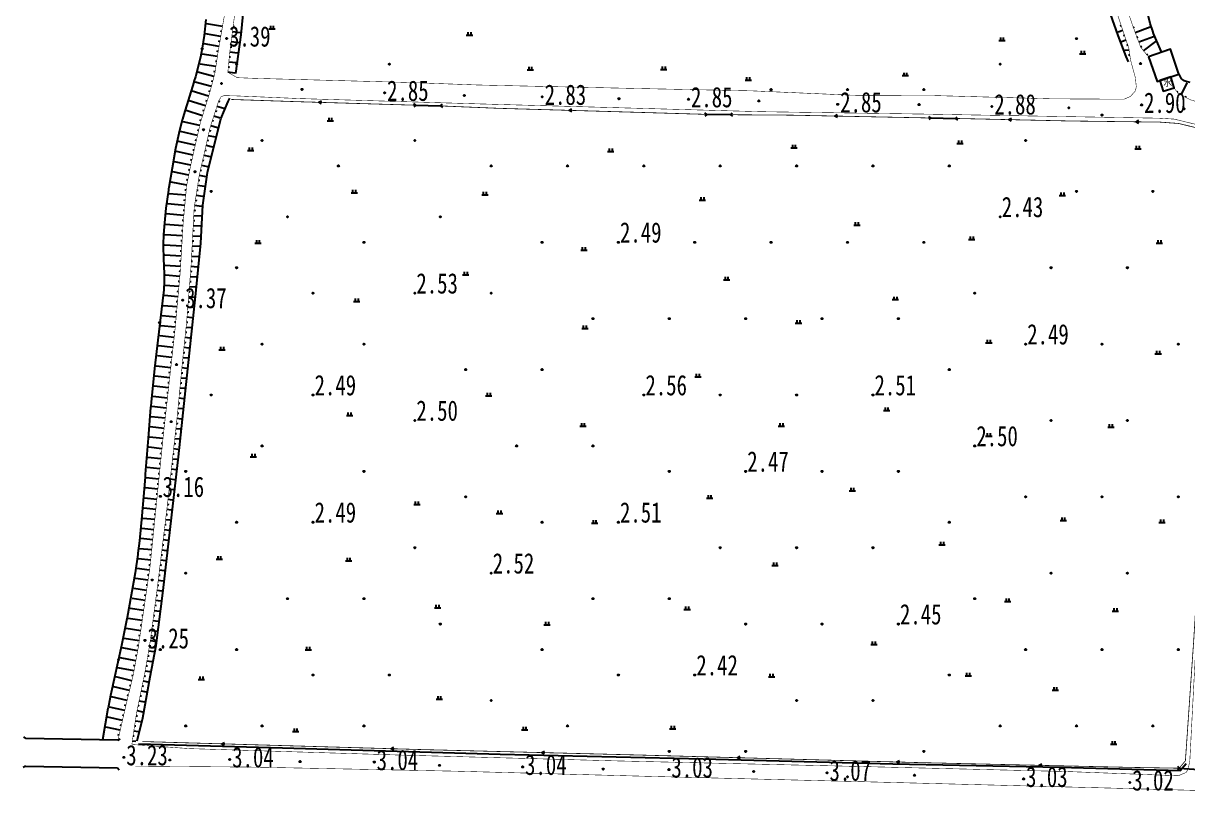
# Model space of a CAD drawing. Header units: metres. Extents: x 494039 to 619385, y 3351420 to 3402703.
# Drawn here: x 517733.1 to 517961.8, y 3366727.3 to 3366882.9 of the extents above; entities that cross this region are included whole.
import ezdxf
from ezdxf.enums import TextEntityAlignment as Align

# ---------------------------------------------------------------- set-up
doc = ezdxf.new("R2010")
doc.units = ezdxf.units.M
for name, pattern in [('2180', [0]), ('4430', [0]), ('8522', [0])]:
    doc.linetypes.add(name, pattern=pattern)
for name, color, linetype in [('210100', 130, 'Continuous'), ('220200', 130, 'Continuous'), ('220900', 130, '2180'), ('261302', 130, 'Continuous'), ('310300', 8, 'Continuous'), ('420500', 8, 'Continuous'), ('450300', 8, 'Continuous'), ('720100', 8, 'Continuous'), ('751003', 8, '4430'), ('760101', 8, 'Continuous'), ('760202', 8, '8522'), ('810302', 8, 'Continuous')]:
    doc.layers.add(name, color=color, linetype=linetype)

# ---------------------------------------------------------------- blocks, each defined once
blk = doc.blocks.new('vm')
at = {"linetype": 'Continuous'}
for p, q in [((1.25, 0), (-1.25, 0)), ((-0.5, 0), (-0.5, 1.3)), ((0.5, 1.3), (0.5, 0))]:
    blk.add_line(p, q, dxfattribs=at)
blk = doc.blocks.new('y12')
blk.add_text('水', height=2.5).set_placement((-1.65, -0.8))
blk = doc.blocks.new('zy')
at = {"layer": '261302', "flags": 128}
blk.add_lwpolyline([(-1.04, 0.6), (0, 0), (0, 0), (-1.04, -0.6)], dxfattribs=at)
blk = doc.blocks.new('p_point')
for radius in [0.25, 0.2, 0.15, 0.1, 0.05]:
    blk.add_circle((0, 0), radius)
blk.add_point((0, 0))
blk = doc.blocks.new('1-1&1-2&1-5')
at = {"layer": '210100', "color": 130, "flags": 128}
for points, elevation in [([(517956.73, 3366877.24), (517956.69, 3366877.32), (517955.67, 3366879.57), (517955.13, 3366880.92), (517954.98, 3366881.35), (517954.95, 3366881.43), (517954.9, 3366881.55), (517954.48, 3366882.9), (517953.92, 3366885.01)], 1.65), ([(517768.93, 3366883.67), (517768.58, 3366880.51), (517768.22, 3366878.06), (517768.03, 3366877.02), (517767.96, 3366876.67), (517767.93, 3366876.57), (517767.5, 3366874.69), (517766.88, 3366872.41), (517766.6, 3366871.49), (517766.56, 3366871.33), (517764.59, 3366865.02), (517764.33, 3366864.11), (517764.29, 3366863.96), (517764.22, 3366863.7), (517763.63, 3366861.28), (517763, 3366858.3), (517762.3, 3366854.49), (517761.67, 3366850.66), (517761.62, 3366850.39), (517761.59, 3366850.17), (517761.1, 3366846.6), (517760.78, 3366843.7), (517760.61, 3366841.46), (517760.56, 3366839.44), (517760.56, 3366839.22), (517760.56, 3366839.08), (517760.64, 3366836.73), (517760.77, 3366833.7), (517760.77, 3366832.46), (517760.77, 3366832.32), (517760.76, 3366832.24), (517760.65, 3366830.55), (517760.41, 3366828.39), (517760.4, 3366828.31), (517760.35, 3366827.89), (517758.87, 3366815.12), (517758.18, 3366808.53), (517758.1, 3366807.71), (517758.08, 3366807.43), (517757.58, 3366801.43), (517757.04, 3366794.33), (517757.02, 3366794.06), (517757, 3366793.75), (517756.35, 3366786.15), (517755.87, 3366781.29), (517755.58, 3366778.86), (517755.55, 3366778.6), (517755.02, 3366774.97), (517754.29, 3366770.58), (517753.49, 3366766.2), (517753.44, 3366765.94), (517753.37, 3366765.59), (517752.34, 3366760.69), (517750.23, 3366750.9), (517749.8, 3366748.8), (517749.74, 3366748.45), (517749.71, 3366748.32), (517748.6, 3366742.14)], 1.65), ([(517960.11, 3366872.94), (517958.43, 3366877.83), (517956.73, 3366877.24)], 1.65), ([(517962.3, 3366871.29), (517961.75, 3366871.44), (517961.72, 3366871.45), (517961.13, 3366871.62), (517960.86, 3366871.78), (517960.84, 3366871.79), (517960.84, 3366871.79), (517960.82, 3366871.81), (517960.62, 3366872.02), (517960.4, 3366872.4), (517960.12, 3366872.92), (517960.11, 3366872.94)], 1.84)]:
    blk.add_lwpolyline(points, dxfattribs=dict(at, elevation=elevation))
at = {"layer": '210100', "color": 130, "elevation": 4.37, "flags": 128}
blk.add_lwpolyline([(517956.35, 3366871.66), (517957.02, 3366869.59), (517959.16, 3366870.22), (517958.48, 3366872.38)], close=True, dxfattribs=at)
at = {"layer": '220200', "color": 130, "const_width": 0.15, "flags": 128}
for points, elevation in [([(517810.17, 3366866.83), (517786.72, 3366867.53), (517773.91, 3366867.96)], 2.99), ([(517867.34, 3366865.03), (517848.75, 3366865.58), (517826.44, 3366866.22), (517815.04, 3366866.69)], 2.94), ([(517911.37, 3366864.32), (517883.67, 3366864.88), (517871.98, 3366864.96)], 2.94), ([(517961.37, 3366738.04), (517962.99, 3366761.51), (517965.24, 3366798.24), (517967.34, 3366830.88), (517969.33, 3366860.98), (517960.06, 3366863.24), (517956.37, 3366863.51), (517938.79, 3366863.73), (517916.19, 3366864.23)], 2.99), ([(517961.37, 3366738.04), (517960.4, 3366736.9), (517960.21, 3366736.59), (517950.32, 3366736.76), (517909.7, 3366737.68), (517853.79, 3366739.19), (517811.48, 3366740.25), (517756.47, 3366741.83)], 2.81)]:
    blk.add_lwpolyline(points, dxfattribs=dict(at, elevation=elevation))
at = {"layer": '220900', "color": 130, "linetype": 'Continuous', "flags": 128}
for points, elevation in [([(517810.17, 3366866.83), (517809.78, 3366866.52)], 2.99), ([(517810.17, 3366866.83), (517809.79, 3366867.16)], 2.99), ([(517815.04, 3366866.69), (517815.4, 3366867.04)], 2.99), ([(517815.04, 3366866.69), (517815.41, 3366866.36)], 2.99), ([(517867.34, 3366865.03), (517866.95, 3366865.34)], 2.94), ([(517871.98, 3366864.96), (517872.34, 3366865.31)], 2.94), ([(517867.34, 3366865.03), (517866.99, 3366864.67)], 2.94), ([(517871.98, 3366864.96), (517872.37, 3366864.65)], 2.94), ([(517911.37, 3366864.32), (517910.98, 3366864.64)], 2.94), ([(517911.37, 3366864.32), (517910.98, 3366864)], 2.94), ([(517916.19, 3366864.23), (517916.55, 3366864.58)], 2.94), ([(517916.19, 3366864.23), (517916.57, 3366863.9)], 2.94), ([(517960.21, 3366736.59), (517959.82, 3366736.28)], 2.81), ([(517960.21, 3366736.59), (517959.87, 3366736.95)], 2.81)]:
    blk.add_lwpolyline(points, dxfattribs=dict(at, elevation=elevation))
at = {"layer": '220900', "color": 130, "flags": 128}
for points, elevation in [([(517810.17, 3366866.83), (517815.04, 3366866.69)], 2.99), ([(517871.98, 3366864.96), (517867.34, 3366865.03)], 2.94), ([(517911.37, 3366864.32), (517916.19, 3366864.23)], 2.94), ([(517960.21, 3366736.59), (517966.78, 3366736.17)], 2.81)]:
    blk.add_lwpolyline(points, dxfattribs=dict(at, elevation=elevation))
at = {"layer": '310300', "color": 8, "elevation": 6.91, "flags": 128}
blk.add_lwpolyline([(517954.11, 3366876.34), (517955.79, 3366871.46), (517960.11, 3366872.94), (517958.43, 3366877.83)], close=True, dxfattribs=at)
at = {"layer": '420500', "color": 8, "const_width": 0.1, "flags": 128}
for points, elevation in [([(517822.48, 3366870.8), (517852.97, 3366870.13), (517876.24, 3366869.65), (517896.06, 3366868.79), (517911.85, 3366868.73), (517934.95, 3366868.09), (517945.13, 3366868.03), (517949.36, 3366868.03), (517950.57, 3366868.55), (517951.54, 3366869.64), (517951.72, 3366870.44), (517951.55, 3366872.22), (517950.59, 3366875.69)], 3.19), ([(517773.25, 3366873.3), (517775.11, 3366872.24), (517778.52, 3366872.11), (517808.02, 3366871.32), (517822.48, 3366870.8)], 3.47), ([(517822.62, 3366867.09), (517787.51, 3366868.13), (517774.43, 3366868.68), (517772.44, 3366868.7), (517771.92, 3366868.48)], 3.32), ([(517938.38, 3366735.93), (517959.97, 3366735.11), (517961.5, 3366735.76), (517961.9, 3366736.37), (517962.24, 3366738.11), (517963.45, 3366761.26), (517965.99, 3366795.7), (517968.85, 3366840.41), (517970.2, 3366860.49), (517970.1, 3366861.34), (517966.7, 3366862.26), (517959.18, 3366864.1), (517956.15, 3366864.28), (517934.31, 3366864.66), (517909.86, 3366865.09), (517877.97, 3366865.56), (517839.99, 3366866.61), (517822.62, 3366867.09)], 3.19), ([(517938.38, 3366735.93), (517900.02, 3366736.87), (517850, 3366738.02), (517806.6, 3366739.19), (517765.79, 3366740.44), (517754.4, 3366741.25)], 3.19), ([(517755.07, 3366737), (517778.28, 3366736.81), (517817.99, 3366736.01), (517855.32, 3366735.01), (517898.82, 3366733.92), (517945.94, 3366732.71)], 3.38), ([(518156.47, 3366727.31), (518132.74, 3366727.9), (518095.75, 3366728.48), (518058.86, 3366729.51), (518015.73, 3366730.88), (517978.44, 3366731.82), (517945.94, 3366732.71)], 3.29)]:
    blk.add_lwpolyline(points, dxfattribs=dict(at, elevation=elevation))
at = {"layer": '450300', "color": 8, "linetype": 'Continuous', "elevation": 3.51, "flags": 128}
for points in [[(517733.58, 3366742.43), (517733.19, 3366742.75)], [(517733.48, 3366736.99), (517733.07, 3366736.7)], [(517751.56, 3366736.64), (517751.9, 3366736.27)]]:
    blk.add_lwpolyline(points, dxfattribs=at)
at = {"layer": '450300', "color": 8, "elevation": 3.51, "flags": 128}
for points in [[(517751.67, 3366742.09), (517733.58, 3366742.43)], [(517733.48, 3366736.99), (517751.56, 3366736.64)]]:
    blk.add_lwpolyline(points, dxfattribs=at)
at = {"layer": '450300', "color": 8, "linetype": 'Continuous', "flags": 128}
blk.add_lwpolyline([(517751.67, 3366742.09), (517752.08, 3366742.36)], dxfattribs=at)
at = {"layer": '720100', "color": 8}
for p in [(517773, 3366879.93, 3.39), (517952.55, 3366875, 2.86), (517772, 3366871.1, 3.35), (517787.82, 3366869.94, 2.86), (517804.06, 3366869.26, 2.85), (517819.71, 3366868.73, 2.84), (517835.01, 3366868.47, 2.83), (517850.09, 3366868.1, 2.82), (517863.75, 3366868, 2.85), (517877.57, 3366867.68, 2.83), (517893.07, 3366867, 2.85), (517909.04, 3366866.95, 2.84), (517923.34, 3366866.58, 2.88), (517938.47, 3366866.32, 2.88), (517952.76, 3366866.89, 2.9), (517961.12, 3366866.11, 2.89), (517768.48, 3366862.01, 3.32), (517766.8, 3366853.76, 3.33), (517764.38, 3366828.53, 3.37), (517763.17, 3366815.87, 3.27), (517762.12, 3366804.67, 3.2), (517758.39, 3366773.56, 3.23), (517756.97, 3366761.69, 3.25), (517752.82, 3366738.73, 3.23), (517761.86, 3366738.21, 3.03), (517773.63, 3366738.31, 3.04), (517787.45, 3366737.89, 3.03), (517802.01, 3366737.79, 3.04), (517814.83, 3366737.16, 3.03), (517831.17, 3366736.84, 3.04), (517846.99, 3366736.42, 3.02), (517859.91, 3366736.32, 3.03), (517876.57, 3366735.95, 3.05), (517890.97, 3366735.69, 3.07), (517908.15, 3366735.21, 3.03), (517929.59, 3366734.48, 3.03), (517950.45, 3366733.78, 3.02)]:
    blk.add_point(p, dxfattribs=at)
at = {"layer": '720100', "color": 8, "linetype": 'Continuous', "lineweight": 0}
for p in [(517939.98, 3366879.9, 2.48), (517768.2, 3366877.94, 1.21), (517774.98, 3366874.9, 2.87), (517804.98, 3366874.9, 2.41), (517924.98, 3366874.9, 2.41), (517879.98, 3366869.9, 2.62), (517894.98, 3366869.9, 2.66), (517909.98, 3366869.9, 2.54), (517944.98, 3366864.9, 2.84), (517779.98, 3366859.9, 2.31), (517809.98, 3366859.9, 2.25), (517929.98, 3366859.9, 2.38), (517794.98, 3366854.9, 2.32), (517824.98, 3366854.9, 2.29), (517839.98, 3366854.9, 2.32), (517854.98, 3366854.9, 2.38), (517869.98, 3366854.9, 2.35), (517884.98, 3366854.9, 2.33), (517899.98, 3366854.9, 2.52), (517914.98, 3366854.9, 2.39), (517769.98, 3366849.9, 2.37), (517939.98, 3366849.9, 2.29), (517954.98, 3366849.9, 2.4), (517784.98, 3366844.9, 2.42), (517814.98, 3366844.9, 2.33), (517924.98, 3366844.9, 2.43), (517799.98, 3366839.9, 2.4), (517834.98, 3366839.9, 2.31), (517849.98, 3366839.9, 2.49), (517864.98, 3366839.9, 2.38), (517879.98, 3366839.9, 2.46), (517894.98, 3366839.9, 2.51), (517909.98, 3366839.9, 2.45), (517774.98, 3366834.9, 2.28), (517934.98, 3366834.9, 2.38), (517949.98, 3366834.9, 2.46), (517789.98, 3366829.9, 2.47), (517809.98, 3366829.9, 2.53), (517824.98, 3366829.9, 2.36), (517919.98, 3366829.9, 2.4), (517759.85, 3366824.11, 1.21), (517844.98, 3366824.9, 2.36), (517859.98, 3366824.9, 2.47), (517874.98, 3366824.9, 2.35), (517889.98, 3366824.9, 2.49), (517904.98, 3366824.9, 2.39), (517779.98, 3366819.9, 2.27), (517799.98, 3366819.9, 2.46), (517929.98, 3366819.9, 2.49), (517944.98, 3366819.9, 2.44), (517959.98, 3366819.9, 2.51), (517819.98, 3366814.9, 2.38), (517834.98, 3366814.9, 2.49), (517914.98, 3366814.9, 2.48), (517769.98, 3366809.9, 2.4), (517789.98, 3366809.9, 2.49), (517854.98, 3366809.9, 2.56), (517869.98, 3366809.9, 2.51), (517884.98, 3366809.9, 2.39), (517899.98, 3366809.9, 2.51), (517809.98, 3366804.9, 2.5), (517934.98, 3366804.9, 2.49), (517949.98, 3366804.9, 2.5), (517779.98, 3366799.9, 2.27), (517829.98, 3366799.9, 2.48), (517844.98, 3366799.9, 2.52), (517919.98, 3366799.9, 2.5), (517764.98, 3366794.9, 2.37), (517799.98, 3366794.9, 2.45), (517859.98, 3366794.9, 2.51), (517874.98, 3366794.9, 2.47), (517889.98, 3366794.9, 2.46), (517904.98, 3366794.9, 2.4), (517760, 3366790, 3.16), (517819.98, 3366789.9, 2.39), (517929.98, 3366789.9, 2.45), (517944.98, 3366789.9, 2.37), (517959.98, 3366789.9, 2.49), (517774.98, 3366784.9, 2.27), (517789.98, 3366784.9, 2.49), (517834.98, 3366784.9, 2.5), (517849.98, 3366784.9, 2.51), (517914.98, 3366784.9, 2.45), (517809.98, 3366779.9, 2.34), (517869.98, 3366779.9, 2.36), (517884.98, 3366779.9, 2.4), (517899.98, 3366779.9, 2.39), (517764.98, 3366774.9, 2.43), (517824.98, 3366774.9, 2.52), (517934.98, 3366774.9, 2.41), (517949.98, 3366774.9, 2.35), (517784.98, 3366769.9, 2.43), (517799.98, 3366769.9, 2.39), (517844.98, 3366769.9, 2.38), (517859.98, 3366769.9, 2.46), (517919.98, 3366769.9, 2.29), (517814.98, 3366764.9, 2.35), (517874.98, 3366764.9, 2.39), (517889.98, 3366764.9, 2.4), (517904.98, 3366764.9, 2.45), (517759.98, 3366759.9, 2.46), (517774.98, 3366759.9, 2.28), (517834.98, 3366759.9, 2.44), (517929.98, 3366759.9, 2.42), (517944.98, 3366759.9, 2.29), (517959.98, 3366759.9, 2.5), (517751.77, 3366757.89, 1.21), (517789.98, 3366754.9, 2.48), (517804.98, 3366754.9, 2.49), (517849.98, 3366754.9, 2.39), (517864.98, 3366754.9, 2.42), (517914.98, 3366754.9, 2.44), (517824.98, 3366749.9, 2.37), (517884.98, 3366749.9, 2.23), (517899.98, 3366749.9, 2.33), (517764.98, 3366744.9, 2.41), (517779.98, 3366744.9, 2.34), (517799.98, 3366744.9, 2.36), (517839.98, 3366744.9, 2.28), (517924.98, 3366744.9, 2.56), (517939.98, 3366744.9, 2.5), (517954.98, 3366744.9, 2.39), (517859.98, 3366739.9, 2.3), (517874.98, 3366739.9, 2.39), (517909.98, 3366739.9, 2.54), (517894.98, 3366734.9, 3.06)]:
    blk.add_point(p, dxfattribs=at)
at = {"layer": '751003', "color": 8, "flags": 128}
for points, elevation in [([(517774.84, 3366873.09), (517775.85, 3366880.65), (517777.06, 3366892.9), (517778.14, 3366906), (517779.12, 3366925.75), (517779.38, 3366940.69), (517780.45, 3366955.82), (517782.58, 3366961.37), (517784.56, 3366964.7), (517786.59, 3366966.5), (517788.85, 3366967.74), (517792.25, 3366969.08), (517797.75, 3366969.98), (517804.73, 3366970.91), (517808.21, 3366971.16), (517809.66, 3366971.04), (517811.48, 3366969.84)], 2.75), ([(517811.48, 3366969.84), (517825.8, 3366969.38), (517843.66, 3366968.95), (517864.14, 3366968.39), (517875.47, 3366968.05), (517886.22, 3366967.14), (517911.36, 3366964.19), (517920.79, 3366962.69), (517925.01, 3366961.87), (517927.8, 3366960.51), (517929.38, 3366959.32), (517931.71, 3366956.87), (517933.18, 3366954.11), (517934.82, 3366950.05), (517936.82, 3366942.19), (517938.2, 3366933.86), (517939.2, 3366922.18), (517939.86, 3366910.05), (517940.88, 3366902.06), (517941.7, 3366898.81), (517943.57, 3366893.36), (517948.12, 3366880.5), (517949.64, 3366876.42), (517950.11, 3366875.35)], 2.91), ([(517755.42, 3366741.95), (517756.54, 3366746.51), (517757.97, 3366754.51), (517759.19, 3366760.72), (517760.57, 3366771.47), (517763.55, 3366797.75), (517765.28, 3366813.79), (517767, 3366830.5), (517767.97, 3366839.72), (517768.36, 3366847.21), (517769.25, 3366853.59), (517771.89, 3366864.14), (517773.29, 3366867.58), (517773.62, 3366868.23)], 3.02)]:
    blk.add_lwpolyline(points, dxfattribs=dict(at, elevation=elevation))
at = {"layer": '760101', "color": 8, "linetype": 'Continuous'}
for p, q in [((517772.21, 3366882.3), (517769.09, 3366882.84)), ((517772.04, 3366881.32), (517771.79, 3366881.36)), ((517774.16, 3366881.3), (517775.65, 3366881.11)), ((517774.29, 3366882.3), (517774.54, 3366882.26)), ((517949.09, 3366881.48), (517948.15, 3366881.16)), ((517948.78, 3366882.42), (517948.54, 3366882.35)), ((517951.17, 3366882.06), (517951.4, 3366882.15)), ((517951.51, 3366881.13), (517954.44, 3366882.2)), ((517771.53, 3366878.36), (517768.59, 3366878.87)), ((517771.87, 3366880.33), (517768.86, 3366880.85)), ((517771.7, 3366879.35), (517771.45, 3366879.39)), ((517773.9, 3366879.32), (517775.4, 3366879.13)), ((517774.03, 3366880.31), (517774.28, 3366880.28)), ((517949.72, 3366879.58), (517948.84, 3366879.29)), ((517949.41, 3366880.53), (517949.17, 3366880.45)), ((517951.86, 3366880.19), (517952.09, 3366880.27)), ((517952.2, 3366879.25), (517955.1, 3366880.31)), ((517953.15, 3366877.51), (517955.53, 3366879.34)), ((517771.2, 3366876.39), (517768.24, 3366876.84)), ((517771.36, 3366877.38), (517771.11, 3366877.42)), ((517773.65, 3366877.34), (517775.13, 3366877.14)), ((517773.78, 3366878.33), (517774.02, 3366878.3)), ((517950.31, 3366877.67), (517949.46, 3366877.55)), ((517950.04, 3366878.63), (517949.8, 3366878.55)), ((517950.45, 3366876.68), (517950.2, 3366876.65)), ((517952.55, 3366878.31), (517952.78, 3366878.4)), ((517953.79, 3366876.74), (517953.98, 3366876.9)), ((517770.9, 3366874.41), (517767.8, 3366874.88)), ((517771.05, 3366875.4), (517770.81, 3366875.44)), ((517773.35, 3366874.35), (517773.6, 3366874.33)), ((517773.45, 3366875.35), (517774.87, 3366875.21)), ((517773.55, 3366876.34), (517773.8, 3366876.32)), ((517770.53, 3366872.45), (517767.38, 3366873.29)), ((517770.75, 3366873.42), (517770.5, 3366873.46)), ((517773.26, 3366873.36), (517774.6, 3366873.22)), ((517770.02, 3366870.51), (517766.83, 3366871.36)), ((517770.28, 3366871.48), (517770.04, 3366871.55)), ((517960.51, 3366868.82), (517961.7, 3366871.21)), ((517768.88, 3366866.68), (517765.68, 3366867.68)), ((517769.48, 3366868.59), (517766.27, 3366869.59)), ((517769.18, 3366867.63), (517768.94, 3366867.71)), ((517769.76, 3366869.55), (517769.52, 3366869.61)), ((517771.43, 3366867.61), (517771.67, 3366867.54)), ((517959.74, 3366869.41), (517959.95, 3366869.55)), ((517961.41, 3366868.37), (517961.52, 3366868.6)), ((517768.29, 3366864.77), (517765.09, 3366865.77)), ((517768.59, 3366865.73), (517768.35, 3366865.8)), ((517770.82, 3366865.71), (517771.06, 3366865.63)), ((517771.12, 3366866.66), (517772.48, 3366866.23)), ((517767.73, 3366862.85), (517764.45, 3366863.59)), ((517767.99, 3366863.82), (517767.75, 3366863.89)), ((517769.9, 3366862.85), (517771.21, 3366862.43)), ((517770.21, 3366863.8), (517770.45, 3366863.73)), ((517770.51, 3366864.76), (517771.72, 3366864.37)), ((517767.29, 3366860.9), (517763.98, 3366861.65)), ((517767.51, 3366861.88), (517767.27, 3366861.93)), ((517769.42, 3366860.91), (517770.75, 3366860.61)), ((517769.64, 3366861.89), (517769.89, 3366861.83)), ((517766.85, 3366858.95), (517763.55, 3366859.7)), ((517767.07, 3366859.92), (517766.83, 3366859.98)), ((517768.98, 3366858.96), (517770.26, 3366858.67)), ((517769.2, 3366859.94), (517769.44, 3366859.88)), ((517766.41, 3366857), (517763.15, 3366857.74)), ((517766.18, 3366856.02), (517765.94, 3366856.08)), ((517766.63, 3366857.97), (517766.38, 3366858.03)), ((517768.31, 3366856.04), (517768.55, 3366855.98)), ((517768.53, 3366857.01), (517769.78, 3366856.73)), ((517768.75, 3366857.99), (517769, 3366857.93)), ((517765.57, 3366853.09), (517762.42, 3366853.72)), ((517765.96, 3366855.05), (517762.77, 3366855.69)), ((517765.77, 3366854.07), (517765.52, 3366854.12)), ((517767.87, 3366854.09), (517768.11, 3366854.03)), ((517768.09, 3366855.06), (517769.29, 3366854.79)), ((517765.18, 3366851.13), (517762.1, 3366851.74)), ((517765.37, 3366852.11), (517765.13, 3366852.16)), ((517767.49, 3366852.12), (517767.74, 3366852.09)), ((517767.64, 3366853.11), (517768.9, 3366852.83)), ((517764.98, 3366849.14), (517761.74, 3366849.44)), ((517765.08, 3366850.13), (517764.83, 3366850.16)), ((517767.03, 3366849.16), (517768.35, 3366848.96)), ((517767.18, 3366850.15), (517767.43, 3366850.11)), ((517767.34, 3366851.14), (517768.63, 3366850.94)), ((517764.8, 3366847.14), (517761.47, 3366847.46)), ((517764.89, 3366848.14), (517764.64, 3366848.16)), ((517766.73, 3366847.18), (517768.1, 3366846.97)), ((517766.88, 3366848.17), (517767.13, 3366848.13)), ((517764.61, 3366845.15), (517761.22, 3366845.47)), ((517764.7, 3366846.15), (517764.45, 3366846.17)), ((517766.56, 3366845.19), (517768, 3366845.11)), ((517766.62, 3366846.19), (517766.87, 3366846.18)), ((517764.44, 3366843.16), (517761, 3366843.37)), ((517764.51, 3366844.16), (517764.27, 3366844.18)), ((517766.46, 3366843.19), (517767.9, 3366843.12)), ((517766.51, 3366844.19), (517766.76, 3366844.18)), ((517764.32, 3366841.16), (517760.86, 3366841.37)), ((517764.26, 3366840.17), (517764.01, 3366840.18)), ((517764.38, 3366842.16), (517764.13, 3366842.18)), ((517766.29, 3366840.2), (517766.54, 3366840.19)), ((517766.35, 3366841.2), (517767.8, 3366841.12)), ((517766.4, 3366842.2), (517766.65, 3366842.18)), ((517764.2, 3366839.17), (517760.8, 3366839.37)), ((517764.14, 3366838.17), (517763.89, 3366838.18)), ((517766.19, 3366838.2), (517766.44, 3366838.19)), ((517766.24, 3366839.2), (517767.66, 3366839.12)), ((517764.09, 3366837.17), (517760.87, 3366837.36)), ((517763.97, 3366835.18), (517760.95, 3366835.35)), ((517764.03, 3366836.17), (517763.78, 3366836.19)), ((517766.08, 3366836.21), (517766.33, 3366836.19)), ((517766.13, 3366837.2), (517767.45, 3366837.13)), ((517763.82, 3366833.18), (517761.02, 3366833.43)), ((517763.91, 3366834.18), (517763.66, 3366834.2)), ((517765.86, 3366833.21), (517767.02, 3366833.12)), ((517765.94, 3366834.21), (517766.19, 3366834.19)), ((517766.02, 3366835.21), (517767.23, 3366835.11)), ((517763.64, 3366831.19), (517760.96, 3366831.43)), ((517763.73, 3366832.18), (517763.48, 3366832.21)), ((517765.7, 3366831.22), (517766.81, 3366831.13)), ((517765.78, 3366832.22), (517766.03, 3366832.2)), ((517763.46, 3366829.2), (517760.78, 3366829.44)), ((517763.55, 3366830.19), (517763.3, 3366830.22)), ((517765.55, 3366829.23), (517766.61, 3366829.14)), ((517765.63, 3366830.22), (517765.87, 3366830.2)), ((517763.28, 3366827.2), (517760.55, 3366827.45)), ((517763.19, 3366826.21), (517762.94, 3366826.23)), ((517763.37, 3366828.2), (517763.12, 3366828.22)), ((517765.31, 3366826.23), (517765.56, 3366826.22)), ((517765.39, 3366827.23), (517766.4, 3366827.15)), ((517765.47, 3366828.23), (517765.72, 3366828.21)), ((517763.1, 3366825.21), (517760.32, 3366825.46)), ((517763.01, 3366824.22), (517762.77, 3366824.24)), ((517765.15, 3366824.24), (517765.4, 3366824.22)), ((517765.23, 3366825.24), (517766.2, 3366825.16)), ((517762.93, 3366823.22), (517760.09, 3366823.47)), ((517762.82, 3366822.23), (517762.57, 3366822.25)), ((517764.95, 3366822.25), (517765.2, 3366822.23)), ((517765.05, 3366823.25), (517765.99, 3366823.15)), ((517762.49, 3366819.24), (517759.64, 3366819.56)), ((517762.71, 3366821.23), (517759.87, 3366821.55)), ((517762.6, 3366820.24), (517762.35, 3366820.27)), ((517764.74, 3366820.26), (517764.99, 3366820.24)), ((517764.84, 3366821.26), (517765.79, 3366821.16)), ((517762.27, 3366817.26), (517759.41, 3366817.57)), ((517762.38, 3366818.25), (517762.13, 3366818.28)), ((517764.43, 3366817.28), (517765.38, 3366817.18)), ((517764.53, 3366818.27), (517764.78, 3366818.25)), ((517764.63, 3366819.27), (517765.58, 3366819.17)), ((517762.05, 3366815.27), (517759.18, 3366815.59)), ((517762.16, 3366816.26), (517761.91, 3366816.29)), ((517764.23, 3366815.29), (517765.18, 3366815.2)), ((517764.33, 3366816.28), (517764.58, 3366816.26)), ((517761.83, 3366813.28), (517758.97, 3366813.6)), ((517761.94, 3366814.28), (517761.69, 3366814.3)), ((517764.04, 3366813.3), (517764.97, 3366813.21)), ((517764.14, 3366814.29), (517764.39, 3366814.27)), ((517761.61, 3366811.29), (517758.76, 3366811.61)), ((517761.5, 3366810.3), (517761.25, 3366810.33)), ((517761.72, 3366812.29), (517761.47, 3366812.31)), ((517763.75, 3366810.31), (517764, 3366810.29)), ((517763.85, 3366811.31), (517764.75, 3366811.22)), ((517763.94, 3366812.3), (517764.19, 3366812.28)), ((517761.39, 3366809.31), (517758.55, 3366809.62)), ((517761.28, 3366808.31), (517761.03, 3366808.34)), ((517763.56, 3366808.32), (517763.81, 3366808.3)), ((517763.66, 3366809.32), (517764.54, 3366809.23)), ((517760.95, 3366805.33), (517758.18, 3366805.64)), ((517761.17, 3366807.32), (517758.35, 3366807.63)), ((517761.06, 3366806.32), (517760.81, 3366806.35)), ((517763.37, 3366806.33), (517763.62, 3366806.31)), ((517763.46, 3366807.33), (517764.32, 3366807.24)), ((517760.73, 3366803.34), (517758.02, 3366803.64)), ((517760.84, 3366804.34), (517760.59, 3366804.36)), ((517763.04, 3366803.35), (517763.89, 3366803.25)), ((517763.15, 3366804.34), (517763.4, 3366804.31)), ((517763.26, 3366805.34), (517764.11, 3366805.24)), ((517760.51, 3366801.35), (517757.85, 3366801.62)), ((517760.62, 3366802.35), (517760.37, 3366802.38)), ((517762.82, 3366801.36), (517763.68, 3366801.27)), ((517762.93, 3366802.35), (517763.18, 3366802.33)), ((517760.31, 3366799.36), (517757.7, 3366799.63)), ((517760.41, 3366800.36), (517760.16, 3366800.38)), ((517762.6, 3366799.37), (517763.46, 3366799.28)), ((517762.71, 3366800.37), (517762.96, 3366800.34)), ((517760.11, 3366797.37), (517757.55, 3366797.63)), ((517760.21, 3366798.37), (517759.96, 3366798.39)), ((517762.38, 3366797.38), (517763.24, 3366797.29)), ((517762.49, 3366798.38), (517762.74, 3366798.35)), ((517759.91, 3366795.38), (517757.39, 3366795.64)), ((517759.81, 3366794.39), (517759.56, 3366794.41)), ((517760.01, 3366796.38), (517759.76, 3366796.4)), ((517762.06, 3366794.4), (517762.3, 3366794.37)), ((517762.17, 3366795.4), (517763.02, 3366795.3)), ((517762.28, 3366796.39), (517762.52, 3366796.36)), ((517759.71, 3366793.39), (517757.24, 3366793.64)), ((517759.61, 3366792.4), (517759.36, 3366792.42)), ((517761.84, 3366792.41), (517762.09, 3366792.39)), ((517761.95, 3366793.41), (517762.79, 3366793.31)), ((517759.3, 3366789.41), (517756.9, 3366789.66)), ((517759.51, 3366791.4), (517757.07, 3366791.65)), ((517759.41, 3366790.41), (517759.16, 3366790.43)), ((517761.62, 3366790.43), (517761.87, 3366790.4)), ((517761.73, 3366791.42), (517762.57, 3366791.33)), ((517759.1, 3366787.42), (517756.73, 3366787.66)), ((517759.2, 3366788.42), (517758.96, 3366788.44)), ((517761.28, 3366787.45), (517762.12, 3366787.34)), ((517761.4, 3366788.44), (517761.65, 3366788.41)), ((517761.51, 3366789.43), (517762.34, 3366789.34)), ((517758.9, 3366785.43), (517756.56, 3366785.67)), ((517759, 3366786.43), (517758.75, 3366786.45)), ((517761.03, 3366785.46), (517761.89, 3366785.36)), ((517761.16, 3366786.45), (517761.4, 3366786.42)), ((517758.7, 3366783.44), (517756.36, 3366783.68)), ((517758.8, 3366784.44), (517758.55, 3366784.46)), ((517760.79, 3366783.47), (517761.67, 3366783.37)), ((517760.91, 3366784.47), (517761.16, 3366784.44)), ((517758.5, 3366781.46), (517756.16, 3366781.69)), ((517758.4, 3366780.46), (517758.15, 3366780.49)), ((517758.6, 3366782.45), (517758.35, 3366782.48)), ((517760.43, 3366780.5), (517760.68, 3366780.47)), ((517760.55, 3366781.49), (517761.44, 3366781.38)), ((517760.67, 3366782.48), (517760.92, 3366782.45)), ((517758.3, 3366779.47), (517755.93, 3366779.7)), ((517758.2, 3366778.47), (517757.95, 3366778.5)), ((517760.19, 3366778.51), (517760.44, 3366778.48)), ((517760.31, 3366779.5), (517761.22, 3366779.39)), ((517758.1, 3366777.48), (517755.67, 3366777.72)), ((517758, 3366776.48), (517757.75, 3366776.51)), ((517759.95, 3366776.53), (517760.2, 3366776.5)), ((517760.07, 3366777.52), (517760.99, 3366777.41)), ((517757.58, 3366773.51), (517755.09, 3366773.87)), ((517757.86, 3366775.49), (517755.4, 3366775.85)), ((517757.72, 3366774.5), (517757.47, 3366774.54)), ((517759.71, 3366774.54), (517759.95, 3366774.51)), ((517759.83, 3366775.53), (517760.77, 3366775.42)), ((517757.29, 3366771.53), (517754.77, 3366771.9)), ((517757.43, 3366772.52), (517757.19, 3366772.56)), ((517759.33, 3366771.56), (517760.32, 3366771.43)), ((517759.46, 3366772.56), (517759.71, 3366772.53)), ((517759.58, 3366773.55), (517760.54, 3366773.43)), ((517757, 3366769.55), (517754.43, 3366769.92)), ((517757.15, 3366770.54), (517756.9, 3366770.58)), ((517759.07, 3366769.58), (517760.06, 3366769.45)), ((517759.2, 3366770.57), (517759.45, 3366770.54)), ((517756.72, 3366767.57), (517754.06, 3366767.96)), ((517756.86, 3366768.56), (517756.61, 3366768.6)), ((517758.81, 3366767.6), (517759.81, 3366767.47)), ((517758.94, 3366768.59), (517759.19, 3366768.56)), ((517756.43, 3366765.59), (517753.7, 3366765.99)), ((517756.29, 3366764.6), (517756.04, 3366764.64)), ((517756.57, 3366766.58), (517756.33, 3366766.62)), ((517758.41, 3366764.62), (517758.66, 3366764.59)), ((517758.54, 3366765.62), (517759.55, 3366765.48)), ((517758.68, 3366766.61), (517758.92, 3366766.57)), ((517756.14, 3366763.61), (517753.29, 3366764.03)), ((517756, 3366762.62), (517755.75, 3366762.66)), ((517758.15, 3366762.64), (517758.4, 3366762.61)), ((517758.28, 3366763.63), (517759.29, 3366763.5)), ((517755.54, 3366759.66), (517752.49, 3366760.22)), ((517755.86, 3366761.63), (517752.88, 3366762.07)), ((517755.71, 3366760.64), (517755.47, 3366760.68)), ((517757.87, 3366760.66), (517758.12, 3366760.62)), ((517758.02, 3366761.65), (517759.04, 3366761.52)), ((517755.18, 3366757.69), (517752.07, 3366758.26)), ((517755.36, 3366758.68), (517755.11, 3366758.72)), ((517757.36, 3366757.71), (517758.31, 3366757.54)), ((517757.53, 3366758.69), (517757.78, 3366758.65)), ((517757.7, 3366759.68), (517758.7, 3366759.51)), ((517754.82, 3366755.73), (517751.65, 3366756.3)), ((517755, 3366756.71), (517754.75, 3366756.75)), ((517757.02, 3366755.73), (517757.93, 3366755.58)), ((517757.19, 3366756.72), (517757.44, 3366756.68)), ((517754.39, 3366753.77), (517751.26, 3366754.52)), ((517754.63, 3366754.74), (517754.38, 3366754.8)), ((517756.63, 3366753.77), (517757.55, 3366753.58)), ((517756.84, 3366754.75), (517757.08, 3366754.7)), ((517753.93, 3366751.83), (517750.84, 3366752.57)), ((517753.69, 3366750.85), (517753.45, 3366750.91)), ((517754.16, 3366752.8), (517753.92, 3366752.86)), ((517756.02, 3366750.84), (517756.27, 3366750.79)), ((517756.23, 3366751.82), (517757.2, 3366751.61)), ((517756.43, 3366752.79), (517756.67, 3366752.74)), ((517753, 3366747.94), (517750.02, 3366748.61)), ((517753.46, 3366749.88), (517750.42, 3366750.61)), ((517753.23, 3366748.91), (517752.98, 3366748.97)), ((517755.61, 3366748.88), (517755.86, 3366748.83)), ((517755.82, 3366749.86), (517756.85, 3366749.64)), ((517752.55, 3366745.99), (517749.66, 3366746.64)), ((517752.77, 3366746.96), (517752.53, 3366747.02)), ((517755.24, 3366746.91), (517755.48, 3366746.88)), ((517755.41, 3366747.9), (517756.5, 3366747.67)), ((517752.11, 3366744.04), (517749.31, 3366744.67)), ((517752.33, 3366745.01), (517752.09, 3366745.07)), ((517754.79, 3366743.95), (517755.63, 3366743.82)), ((517754.94, 3366744.94), (517755.18, 3366744.9)), ((517755.09, 3366745.93), (517756.11, 3366745.77)), ((517751.89, 3366743.06), (517751.65, 3366743.12)), ((517754.5, 3366741.97), (517755.15, 3366741.88)), ((517754.64, 3366742.96), (517754.88, 3366742.93))]:
    blk.add_line(p, q, dxfattribs=at)
at = {"layer": '760101', "color": 8, "linetype": 'Continuous', "const_width": 0.1, "flags": 128}
for points in [[(517751.67, 3366742.09), (517753.06, 3366748.22), (517754.68, 3366754.95), (517755.7, 3366760.56), (517757.98, 3366776.28), (517760.52, 3366801.43), (517762.91, 3366823.08), (517763.91, 3366834.18), (517764.48, 3366843.77), (517765.17, 3366851.08), (517765.97, 3366855.07), (517767.85, 3366863.36), (517769.68, 3366869.24), (517770.7, 3366873.06), (517771.29, 3366876.99), (517772.58, 3366884.49)], [(517946.41, 3366895.68), (517951.12, 3366882.18), (517952.56, 3366878.29), (517953.23, 3366877.41), (517954.11, 3366876.34)], [(517950.59, 3366875.69), (517950.28, 3366877.88), (517946.98, 3366887.84)], [(517774.62, 3366884.84), (517773.63, 3366877.24), (517773.25, 3366873.3)], [(517959.16, 3366870.22), (517959.98, 3366869.08), (517962.4, 3366867.88), (517970.45, 3366865.42), (517978.26, 3366863.64), (517987.77, 3366861.91), (518003.58, 3366859.52), (518011.94, 3366858.61), (518014.37, 3366858.58), (518023.01, 3366858.59), (518033.42, 3366859.52), (518045.98, 3366860.99), (518059.55, 3366862.64), (518065.2, 3366863.37), (518069.21, 3366863.36), (518085.84, 3366863.31), (518100.35, 3366863.29), (518110.32, 3366864.01), (518113.42, 3366864.36), (518118.3, 3366865.46), (518126.22, 3366867.36)], [(517771.92, 3366868.48), (517771.45, 3366867.67), (517769.76, 3366862.41), (517767.64, 3366853.09), (517766.64, 3366846.66), (517766.03, 3366835.34), (517765.15, 3366824.15), (517764.42, 3366817.25), (517763.34, 3366806), (517761.4, 3366788.5), (517759.46, 3366772.53), (517757.95, 3366761.14), (517756.93, 3366755.2), (517755.32, 3366747.45), (517754.65, 3366743.05), (517754.4, 3366741.25)]]:
    blk.add_lwpolyline(points, dxfattribs=at)
at = {"layer": '760202', "color": 8, "elevation": 3.38, "flags": 128}
blk.add_lwpolyline([(517755.73, 3366741.4), (517783.99, 3366740.6), (517826.74, 3366739.38), (517866.61, 3366738.41), (517903.91, 3366737.47), (517936.61, 3366736.78), (517960.36, 3366736.12), (517961.54, 3366737.51)], dxfattribs=at)
at = {"color": 8, "linetype": 'Continuous', "xscale": 0.5, "yscale": 0.5, "zscale": 0.5}
blk.add_blockref('y12', (517957.84, 3366871.02), dxfattribs=at)
at = {"layer": '261302', "color": 130, "linetype": 'Continuous', "xscale": 0.5, "yscale": 0.5, "zscale": 0.5}
for p, rotation in [((517791.15, 3366867.4, 2.99), 178.2892512350051), ((517840.3, 3366865.82, 2.94), 178.364048431429), ((517892.5, 3366864.7, 2.94), 178.8342576193137), ((517926.66, 3366864, 2.99), 178.7372571138252), ((517951.69, 3366863.57, 2.99), 179.2803939811261), ((517772.09, 3366741.38, 2.81), 178.3577346435165), ((517805.34, 3366740.43, 2.81), 178.3577346581789), ((517834.92, 3366739.66, 2.81), 178.559241916702), ((517873.38, 3366738.66, 2.81), 178.4559718378107), ((517904.66, 3366737.82, 2.81), 178.4559718354805), ((517932.67, 3366737.16, 2.81), 178.7001900906078)]:
    blk.add_blockref('zy', p, dxfattribs=dict(at, rotation=rotation))
at = {"layer": '720100', "color": 8, "linetype": 'Continuous', "xscale": 0.5, "yscale": 0.5, "zscale": 0.5}
for p in [(517773, 3366879.93, 3.39), (517952.55, 3366875, 2.86), (517772, 3366871.1, 3.35), (517787.82, 3366869.94, 2.86), (517804.06, 3366869.26, 2.85), (517819.71, 3366868.73, 2.84), (517835.01, 3366868.47, 2.83), (517850.09, 3366868.1, 2.82), (517863.75, 3366868, 2.85), (517877.57, 3366867.68, 2.83), (517893.07, 3366867, 2.85), (517909.04, 3366866.95, 2.84), (517923.34, 3366866.58, 2.88), (517938.47, 3366866.32, 2.88), (517952.76, 3366866.89, 2.9), (517961.12, 3366866.11, 2.89), (517768.48, 3366862.01, 3.32), (517766.8, 3366853.76, 3.33), (517764.38, 3366828.53, 3.37), (517763.17, 3366815.87, 3.27), (517762.12, 3366804.67, 3.2), (517758.39, 3366773.56, 3.23), (517756.97, 3366761.69, 3.25), (517752.82, 3366738.73, 3.23), (517761.86, 3366738.21, 3.03), (517773.63, 3366738.31, 3.04), (517787.45, 3366737.89, 3.03), (517802.01, 3366737.79, 3.04), (517814.83, 3366737.16, 3.03), (517831.17, 3366736.84, 3.04), (517846.99, 3366736.42, 3.02), (517859.91, 3366736.32, 3.03), (517876.57, 3366735.95, 3.05), (517890.97, 3366735.69, 3.07), (517908.15, 3366735.21, 3.03), (517929.59, 3366734.48, 3.03), (517950.45, 3366733.78, 3.02)]:
    blk.add_blockref('p_point', p, dxfattribs=at)
at = {"layer": '720100', "color": 8, "linetype": 'Continuous', "lineweight": 0, "xscale": 0.5, "yscale": 0.5, "zscale": 0.5}
for p in [(517939.98, 3366879.9, 2.48), (517768.2, 3366877.94, 1.21), (517774.98, 3366874.9, 2.87), (517804.98, 3366874.9, 2.41), (517924.98, 3366874.9, 2.41), (517879.98, 3366869.9, 2.62), (517894.98, 3366869.9, 2.66), (517909.98, 3366869.9, 2.54), (517944.98, 3366864.9, 2.84), (517779.98, 3366859.9, 2.31), (517809.98, 3366859.9, 2.25), (517929.98, 3366859.9, 2.38), (517794.98, 3366854.9, 2.32), (517824.98, 3366854.9, 2.29), (517839.98, 3366854.9, 2.32), (517854.98, 3366854.9, 2.38), (517869.98, 3366854.9, 2.35), (517884.98, 3366854.9, 2.33), (517899.98, 3366854.9, 2.52), (517914.98, 3366854.9, 2.39), (517769.98, 3366849.9, 2.37), (517939.98, 3366849.9, 2.29), (517954.98, 3366849.9, 2.4), (517784.98, 3366844.9, 2.42), (517814.98, 3366844.9, 2.33), (517924.98, 3366844.9, 2.43), (517799.98, 3366839.9, 2.4), (517834.98, 3366839.9, 2.31), (517849.98, 3366839.9, 2.49), (517864.98, 3366839.9, 2.38), (517879.98, 3366839.9, 2.46), (517894.98, 3366839.9, 2.51), (517909.98, 3366839.9, 2.45), (517774.98, 3366834.9, 2.28), (517934.98, 3366834.9, 2.38), (517949.98, 3366834.9, 2.46), (517789.98, 3366829.9, 2.47), (517809.98, 3366829.9, 2.53), (517824.98, 3366829.9, 2.36), (517919.98, 3366829.9, 2.4), (517759.85, 3366824.11, 1.21), (517844.98, 3366824.9, 2.36), (517859.98, 3366824.9, 2.47), (517874.98, 3366824.9, 2.35), (517889.98, 3366824.9, 2.49), (517904.98, 3366824.9, 2.39), (517779.98, 3366819.9, 2.27), (517799.98, 3366819.9, 2.46), (517929.98, 3366819.9, 2.49), (517944.98, 3366819.9, 2.44), (517959.98, 3366819.9, 2.51), (517819.98, 3366814.9, 2.38), (517834.98, 3366814.9, 2.49), (517914.98, 3366814.9, 2.48), (517769.98, 3366809.9, 2.4), (517789.98, 3366809.9, 2.49), (517854.98, 3366809.9, 2.56), (517869.98, 3366809.9, 2.51), (517884.98, 3366809.9, 2.39), (517899.98, 3366809.9, 2.51), (517809.98, 3366804.9, 2.5), (517934.98, 3366804.9, 2.49), (517949.98, 3366804.9, 2.5), (517779.98, 3366799.9, 2.27), (517829.98, 3366799.9, 2.48), (517844.98, 3366799.9, 2.52), (517919.98, 3366799.9, 2.5), (517764.98, 3366794.9, 2.37), (517799.98, 3366794.9, 2.45), (517859.98, 3366794.9, 2.51), (517874.98, 3366794.9, 2.47), (517889.98, 3366794.9, 2.46), (517904.98, 3366794.9, 2.4), (517760, 3366790, 3.16), (517819.98, 3366789.9, 2.39), (517929.98, 3366789.9, 2.45), (517944.98, 3366789.9, 2.37), (517959.98, 3366789.9, 2.49), (517774.98, 3366784.9, 2.27), (517789.98, 3366784.9, 2.49), (517834.98, 3366784.9, 2.5), (517849.98, 3366784.9, 2.51), (517914.98, 3366784.9, 2.45), (517809.98, 3366779.9, 2.34), (517869.98, 3366779.9, 2.36), (517884.98, 3366779.9, 2.4), (517899.98, 3366779.9, 2.39), (517764.98, 3366774.9, 2.43), (517824.98, 3366774.9, 2.52), (517934.98, 3366774.9, 2.41), (517949.98, 3366774.9, 2.35), (517784.98, 3366769.9, 2.43), (517799.98, 3366769.9, 2.39), (517844.98, 3366769.9, 2.38), (517859.98, 3366769.9, 2.46), (517919.98, 3366769.9, 2.29), (517814.98, 3366764.9, 2.35), (517874.98, 3366764.9, 2.39), (517889.98, 3366764.9, 2.4), (517904.98, 3366764.9, 2.45), (517759.98, 3366759.9, 2.46), (517774.98, 3366759.9, 2.28), (517834.98, 3366759.9, 2.44), (517929.98, 3366759.9, 2.42), (517944.98, 3366759.9, 2.29), (517959.98, 3366759.9, 2.5), (517751.77, 3366757.89, 1.21), (517789.98, 3366754.9, 2.48), (517804.98, 3366754.9, 2.49), (517849.98, 3366754.9, 2.39), (517864.98, 3366754.9, 2.42), (517914.98, 3366754.9, 2.44), (517824.98, 3366749.9, 2.37), (517884.98, 3366749.9, 2.23), (517899.98, 3366749.9, 2.33), (517764.98, 3366744.9, 2.41), (517779.98, 3366744.9, 2.34), (517799.98, 3366744.9, 2.36), (517839.98, 3366744.9, 2.28), (517924.98, 3366744.9, 2.56), (517939.98, 3366744.9, 2.5), (517954.98, 3366744.9, 2.39), (517859.98, 3366739.9, 2.3), (517874.98, 3366739.9, 2.39), (517909.98, 3366739.9, 2.54), (517894.98, 3366734.9, 3.06)]:
    blk.add_blockref('p_point', p, dxfattribs=at)
at = {"layer": '810302', "color": 8, "linetype": 'Continuous', "xscale": 0.5, "yscale": 0.5, "zscale": 0.5}
for p in [(517781.93, 3366881.78, 3.88), (517820.73, 3366880.55, 3.88), (517925.33, 3366879.49, 3.88), (517941.2, 3366876.84, 3.88), (517832.69, 3366873.73, 3.88), (517858.9, 3366873.81, 3.88), (517875.48, 3366871.69, 3.88), (517906.35, 3366872.57, 3.88), (517793.38, 3366863.72, 3.88), (517777.76, 3366857.85, 3.88), (517848.49, 3366857.67, 3.88), (517884.48, 3366858.38, 3.88), (517917.11, 3366859.26, 3.88), (517952.03, 3366858.2, 3.88), (517798.08, 3366849.53, 3.88), (517823.76, 3366849.16, 3.88), (517937.22, 3366849.03, 3.88), (517866.49, 3366848.14, 3.88), (517896.83, 3366843.21, 3.88), (517779.17, 3366839.68, 3.88), (517919.4, 3366840.38, 3.88), (517956.27, 3366839.68, 3.88), (517843.2, 3366838.27, 3.88), (517820, 3366833.45, 3.88), (517871.25, 3366832.45, 3.88), (517798.58, 3366828.21, 3.88), (517904.41, 3366828.57, 3.88), (517885.36, 3366823.98, 3.88), (517843.4, 3366822.92, 3.88), (517772.12, 3366818.69, 3.88), (517922.75, 3366820.1, 3.88), (517956.02, 3366817.92, 3.88), (517865.6, 3366813.4, 3.88), (517824.51, 3366809.69, 3.88), (517797.17, 3366805.81, 3.88), (517902.68, 3366806.79, 3.88), (517843.03, 3366803.69, 3.88), (517882.01, 3366803.69, 3.88), (517946.74, 3366803.52, 3.88), (517922.75, 3366801.75, 3.88), (517778.29, 3366797.7, 3.88), (517867.9, 3366789.58, 3.88), (517895.94, 3366790.99, 3.88), (517810.39, 3366788.35, 3.88), (517826.62, 3366786.58, 3.88), (517845.32, 3366784.64, 3.88), (517937.39, 3366785.17, 3.88), (517956.8, 3366784.82, 3.88), (517913.58, 3366780.41, 3.88), (517771.59, 3366777.59, 3.88), (517796.99, 3366777.24, 3.88), (517880.77, 3366776.35, 3.88), (517926.46, 3366769.3, 3.88), (517814.45, 3366768.06, 3.88), (517863.49, 3366767.71, 3.88), (517947.63, 3366767.36, 3.88), (517835.97, 3366764.71, 3.88), (517789.05, 3366759.77, 3.88), (517900.18, 3366760.83, 3.88), (517918.7, 3366754.66, 3.88), (517768.06, 3366753.95, 3.88), (517880.07, 3366754.48, 3.88), (517814.8, 3366750.07, 3.88), (517935.81, 3366751.84, 3.88), (517786.58, 3366743.72, 3.88), (517831.56, 3366744.08, 3.88), (517860.67, 3366744.25, 3.88), (517947.27, 3366741.25, 3.88)]:
    blk.add_blockref('vm', p, dxfattribs=at)
at = {"layer": '720100', "color": 8, "width": 0.75}
for s, p in [('3.39', (517773.48, 3366880.35, 3.39)), ('2.85', (517804.54, 3366869.68, 2.85)), ('2.83', (517835.49, 3366868.9, 2.83)), ('2.85', (517864.23, 3366868.42, 2.85)), ('2.85', (517893.55, 3366867.42, 2.85)), ('2.88', (517923.82, 3366867, 2.88)), ('2.90', (517953.24, 3366867.32, 2.9)), ('3.37', (517764.86, 3366828.96, 3.37)), ('3.25', (517757.46, 3366762.11, 3.25)), ('3.23', (517753.3, 3366739.16, 3.23)), ('3.04', (517774.11, 3366738.74, 3.04)), ('3.04', (517802.49, 3366738.21, 3.04)), ('3.04', (517831.65, 3366737.27, 3.04)), ('3.03', (517860.39, 3366736.74, 3.03)), ('3.07', (517891.45, 3366736.11, 3.07)), ('3.03', (517930.07, 3366734.9, 3.03)), ('3.02', (517950.93, 3366734.21, 3.02))]:
    blk.add_text(s, height=4, dxfattribs=at).set_placement(p, align=Align.MIDDLE_LEFT)
at = {"layer": '720100', "color": 8, "linetype": 'Continuous', "lineweight": 0, "width": 0.75}
for s, p in [('2.43', (517925.29, 3366844.84, 2.43)), ('2.49', (517850.29, 3366839.84, 2.49)), ('2.53', (517810.29, 3366829.84, 2.53)), ('2.49', (517930.29, 3366819.84, 2.49)), ('2.49', (517790.29, 3366809.84, 2.49)), ('2.56', (517855.29, 3366809.84, 2.56)), ('2.51', (517900.29, 3366809.84, 2.51)), ('2.50', (517810.29, 3366804.84, 2.5)), ('2.50', (517920.29, 3366799.84, 2.5)), ('2.47', (517875.29, 3366794.84, 2.47)), ('3.16', (517760.43, 3366789.88, 3.16)), ('2.49', (517790.29, 3366784.84, 2.49)), ('2.51', (517850.29, 3366784.84, 2.51)), ('2.52', (517825.29, 3366774.84, 2.52)), ('2.45', (517905.29, 3366764.84, 2.45)), ('2.42', (517865.29, 3366754.84, 2.42))]:
    blk.add_text(s, height=4, dxfattribs=at).set_placement(p)

msp = doc.modelspace()

# ---------------------------------------------------------------- block references
msp.add_blockref('1-1&1-2&1-5', (0, 0))

doc.saveas('drawing.dxf')
